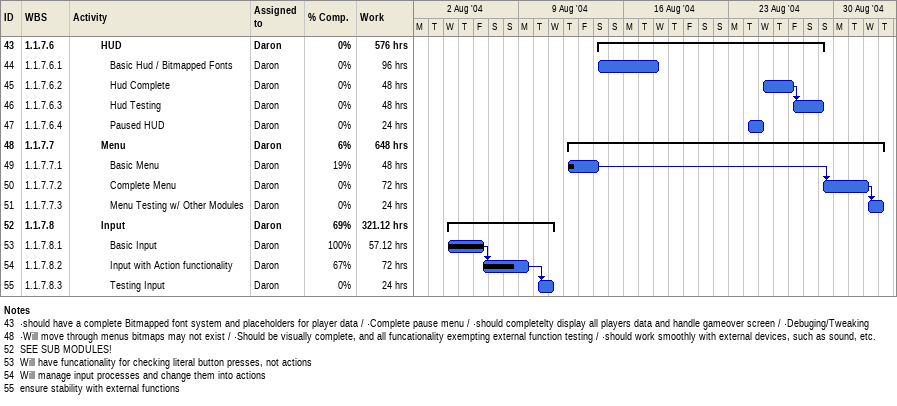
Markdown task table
| ID | WBS | Task | Start | Finish | Predecessors | Resources | % complete | Work (h) |
|---|---|---|---|---|---|---|---|---|
| 43 | 1.1.7.6 | **HUD** | 2004-08-14 | 2004-08-29 |  | Daron | 0 | 576 |
| 44 | 1.1.7.6.1 | Basic Hud / Bitmapped Fonts | 2004-08-14 | 2004-08-18 |  | Daron | 0 | 96 |
| 45 | 1.1.7.6.2 | Hud Complete | 2004-08-25 | 2004-08-27 |  | Daron | 0 | 48 |
| 46 | 1.1.7.6.3 | Hud Testing | 2004-08-27 | 2004-08-29 | 45 | Daron | 0 | 48 |
| 47 | 1.1.7.6.4 | Paused HUD | 2004-08-24 | 2004-08-25 |  | Daron | 0 | 24 |
| 48 | 1.1.7.7 | **Menu** | 2004-08-12 | 2004-09-02 |  | Daron | 6 | 648 |
| 49 | 1.1.7.7.1 | Basic Menu | 2004-08-12 | 2004-08-14 |  | Daron | 19 | 48 |
| 50 | 1.1.7.7.2 | Complete Menu | 2004-08-29 | 2004-09-01 | 49 | Daron | 0 | 72 |
| 51 | 1.1.7.7.3 | Menu Testing w/ Other Modules | 2004-09-01 | 2004-09-02 | 50 | Daron | 0 | 24 |
| 52 | 1.1.7.8 | **Input** | 2004-08-04 | 2004-08-11 |  | Daron | 69 | 321.12 |
| 53 | 1.1.7.8.1 | Basic Input | 2004-08-04 | 2004-08-06 |  | Daron | 100 | 57.12 |
| 54 | 1.1.7.8.2 | Input with Action functionality | 2004-08-06 | 2004-08-09 | 53 | Daron | 67 | 72 |
| 55 | 1.1.7.8.3 | Testing Input | 2004-08-10 | 2004-08-11 | 54 | Daron | 0 | 24 |

Notes
- 43: ·should have a complete Bitmapped font system and placeholders for player data / ·Complete pause menu / ·should completelty display all players data and handle gameover screen / ·Debuging/Tweaking
- 48: ·Will move through menus bitmaps may not exist / ·Should be visually complete, and all funcationality exempting external function testing / ·should work smoothly with external devices, such as sound, etc.
- 52: SEE SUB MODULES!
- 53: Will have funcationality for checking literal button presses, not actions
- 54: Will manage input processes and change them into actions
- 55: ensure stability with external functions
